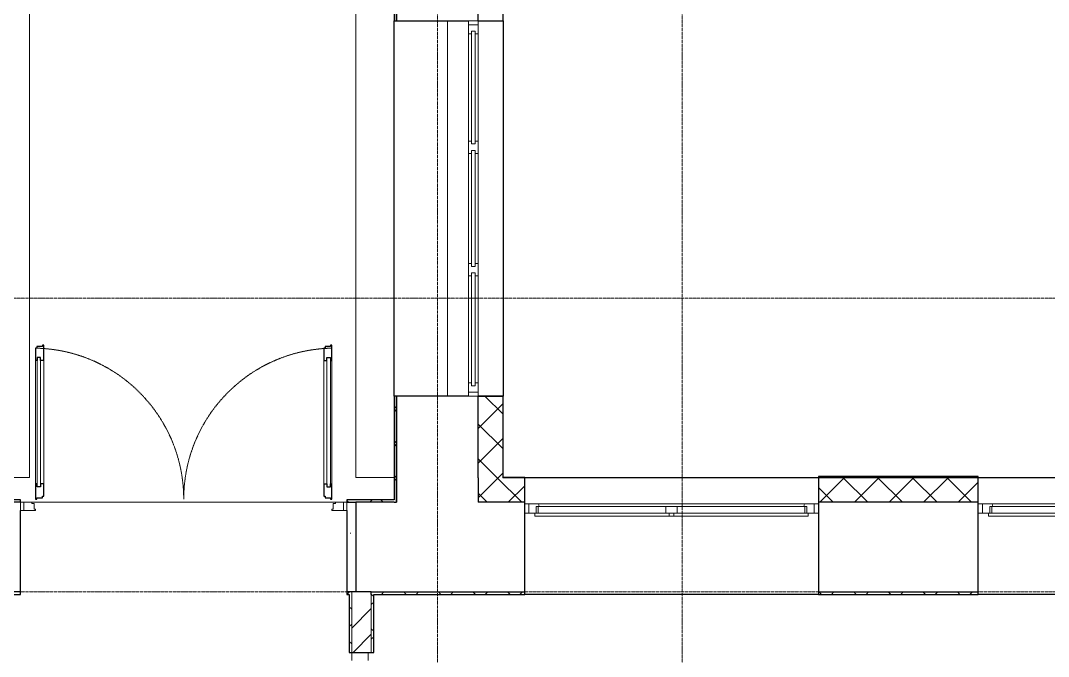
# Model space of a CAD drawing. Header units: millimetres. Extents: x -695119 to 412940, y -249585 to 622758.
# Drawn here: x 142008 to 148308, y -52565 to -48669 of the extents above; entities that cross this region are included whole.
import ezdxf

# ---------------------------------------------------------------- set-up
doc = ezdxf.new("R2010")
doc.units = ezdxf.units.MM
for name, pattern in [('ADSK_Линия сетки', [25, 20, -2.5, 0, -2.5]), ('ADSK_Невидимые', [5, 3, -2]), ('ADSK_Штриховая_ш2 п1_5', [4.5, 3, -1.5])]:
    doc.linetypes.add(name, pattern=pattern)
for name, color, linetype, lineweight in [('Импосты витража', 8, 'Continuous', 9), ('Каркас_Импост', 8, 'Continuous', 9), ('Линии', 7, 'Continuous', 9), ('Монтажный зазор', 8, 'Continuous', 9), ('Окна', 252, 'Continuous', 9), ('Оси', 252, 'Continuous', 9), ('Остекление', 8, 'Continuous', 9), ('Открывание', 8, 'ADSK_Штриховая_ш2 п1_5', 9), ('Панель', 252, 'Continuous', 30), ('Перекрытия', 7, 'Continuous', 18), ('Стены разрез', 7, 'Continuous', 30), ('Стены штриховка', 7, 'Continuous', 9)]:
    doc.layers.add(name, color=color, linetype=linetype, lineweight=lineweight)
doc.layers.add('Стены', color=194, linetype='Continuous')

# ---------------------------------------------------------------- blocks, each defined once
blk = doc.blocks.new('1 этаж')
at = {"layer": 'Импосты витража', "color": 251, "lineweight": 18, "true_color": 0x636466}
for p, q in [((-30780.8, -133717.4), (-30780.8, -133767.4)), ((-30680.8, -133717.4), (-30780.8, -133717.4)), ((-30680.8, -133767.4), (-30680.8, -133717.4))]:
    blk.add_line(p, q, dxfattribs=at)
at = {"layer": 'Каркас_Импост', "color": 251, "lineweight": 18, "true_color": 0x636466}
for p, q in [((-30005.8, -129847.4), (-30065.8, -129847.4)), ((-30065.8, -129847.4), (-30065.8, -129910.4)), ((-30005.8, -129928.4), (-30005.8, -129847.4)), ((-30065.8, -129928.4), (-30065.8, -129910.4)), ((-30047.8, -129928.4), (-30065.8, -129928.4)), ((-30047.8, -129910.4), (-30047.8, -129928.4)), ((-30047.8, -129910.4), (-30023.8, -129910.4)), ((-30023.8, -129910.4), (-30023.8, -129928.4)), ((-30023.8, -129928.4), (-30005.8, -129928.4)), ((-30065.8, -130602.4), (-30065.8, -130584.4)), ((-30047.8, -130584.4), (-30065.8, -130584.4)), ((-30047.8, -130602.4), (-30047.8, -130584.4)), ((-30005.8, -130584.4), (-30023.8, -130584.4)), ((-30023.8, -130584.4), (-30023.8, -130602.4)), ((-30005.8, -130660.4), (-30005.8, -130584.4)), ((-30065.8, -130602.4), (-30065.8, -130642.4)), ((-30065.8, -130660.4), (-30065.8, -130642.4)), ((-30023.8, -130602.4), (-30047.8, -130602.4)), ((-30047.8, -130642.4), (-30047.8, -130660.4)), ((-30047.8, -130642.4), (-30023.8, -130642.4)), ((-30023.8, -130642.4), (-30023.8, -130660.4)), ((-30047.8, -130660.4), (-30065.8, -130660.4)), ((-30023.8, -130660.4), (-30005.8, -130660.4)), ((-30065.8, -131352.4), (-30065.8, -131334.4)), ((-30047.8, -131334.4), (-30065.8, -131334.4)), ((-30065.8, -131352.4), (-30065.8, -131392.4)), ((-30047.8, -131352.4), (-30047.8, -131334.4)), ((-30023.8, -131352.4), (-30047.8, -131352.4)), ((-30005.8, -131334.4), (-30023.8, -131334.4)), ((-30023.8, -131334.4), (-30023.8, -131352.4)), ((-30005.8, -131410.4), (-30005.8, -131334.4)), ((-30065.8, -131410.4), (-30065.8, -131392.4)), ((-30047.8, -131410.4), (-30065.8, -131410.4)), ((-30047.8, -131392.4), (-30047.8, -131410.4)), ((-30047.8, -131392.4), (-30023.8, -131392.4)), ((-30023.8, -131392.4), (-30023.8, -131410.4)), ((-30023.8, -131410.4), (-30005.8, -131410.4)), ((-30065.8, -132084.4), (-30065.8, -132066.4)), ((-30047.8, -132066.4), (-30065.8, -132066.4)), ((-30065.8, -132084.4), (-30065.8, -132147.4)), ((-30047.8, -132084.4), (-30047.8, -132066.4)), ((-30023.8, -132084.4), (-30047.8, -132084.4)), ((-30005.8, -132066.4), (-30023.8, -132066.4)), ((-30023.8, -132066.4), (-30023.8, -132084.4)), ((-30005.8, -132147.4), (-30005.8, -132066.4)), ((-30065.8, -132147.4), (-30005.8, -132147.4)), ((-29636.4, -132807.4), (-29695.8, -132807.4)), ((-29695.8, -132807.4), (-29695.8, -132865.4)), ((-29649.8, -132865.4), (-29649.8, -132824.4)), ((-29649.8, -132824.4), (-29637.8, -132824.4)), ((-29631.8, -132824.4), (-29636.4, -132807.4)), ((-28005.2, -132807.4), (-28009.8, -132824.4)), ((-27945.8, -132807.4), (-28005.2, -132807.4)), ((-28003.8, -132824.4), (-27991.8, -132824.4)), ((-27991.8, -132824.4), (-27991.8, -132865.4)), ((-27945.8, -132865.4), (-27945.8, -132807.4)), ((-26856.4, -132807.4), (-26915.8, -132807.4)), ((-26915.8, -132807.4), (-26915.8, -132865.4)), ((-26869.8, -132865.4), (-26869.8, -132824.4)), ((-26869.8, -132824.4), (-26857.8, -132824.4)), ((-26851.8, -132824.4), (-26856.4, -132807.4)), ((-29695.8, -132865.4), (-29657.8, -132865.4)), ((-27983.8, -132865.4), (-27945.8, -132865.4)), ((-26915.8, -132865.4), (-26877.8, -132865.4))]:
    blk.add_line(p, q, dxfattribs=at)
at = {"layer": 'Каркас_Импост', "color": 251, "true_color": 0x636466}
for p, q in [((-30065.8, -130584.4), (-30065.8, -129928.4)), ((-30005.8, -129928.4), (-30005.8, -130584.4)), ((-30065.8, -131334.4), (-30065.8, -130660.4)), ((-30005.8, -130660.4), (-30005.8, -131334.4)), ((-30065.8, -132066.4), (-30065.8, -131410.4)), ((-30005.8, -131410.4), (-30005.8, -132066.4)), ((-32741.7, -132797.4), (-32790.7, -132797.4)), ((-32790.7, -132797.4), (-32790.7, -132847.4)), ((-32741.7, -132805.4), (-32741.7, -132797.4)), ((-30879.7, -132797.4), (-30879.7, -132805.4)), ((-30830.7, -132797.4), (-30879.7, -132797.4)), ((-30830.7, -132847.4), (-30830.7, -132797.4)), ((-32790.7, -132847.4), (-32718.7, -132847.4)), ((-32727.7, -132805.4), (-32741.7, -132805.4)), ((-32727.7, -132839.4), (-32727.7, -132805.4)), ((-32718.7, -132839.4), (-32727.7, -132839.4)), ((-32718.7, -132847.4), (-32718.7, -132839.4)), ((-30893.7, -132839.4), (-30902.7, -132839.4)), ((-30902.7, -132839.4), (-30902.7, -132847.4)), ((-30902.7, -132847.4), (-30830.7, -132847.4)), ((-30879.7, -132805.4), (-30893.7, -132805.4)), ((-30893.7, -132805.4), (-30893.7, -132839.4)), ((-29637.8, -132824.4), (-28855.8, -132824.4)), ((-29637.8, -132865.4), (-29637.8, -132824.4)), ((-28005.2, -132807.4), (-29636.4, -132807.4)), ((-28855.8, -132824.4), (-28785.8, -132824.4)), ((-28855.8, -132824.4), (-28855.8, -132865.4)), ((-28785.8, -132824.4), (-28003.8, -132824.4)), ((-28785.8, -132865.4), (-28785.8, -132824.4)), ((-28003.8, -132824.4), (-28003.8, -132865.4)), ((-26857.8, -132824.4), (-26075.8, -132824.4)), ((-26857.8, -132865.4), (-26857.8, -132824.4)), ((-25225.2, -132807.4), (-26856.3, -132807.4)), ((-29657.8, -132865.4), (-28835.8, -132865.4)), ((-29657.8, -132882.4), (-29657.8, -132865.4)), ((-28835.8, -132882.4), (-29657.8, -132882.4)), ((-28835.8, -132865.4), (-28805.8, -132865.4)), ((-28835.8, -132865.4), (-28835.8, -132882.4)), ((-28805.8, -132882.4), (-28835.8, -132882.4)), ((-28805.8, -132865.4), (-27983.8, -132865.4)), ((-28805.8, -132882.4), (-28805.8, -132865.4)), ((-27983.8, -132882.4), (-28805.8, -132882.4)), ((-27983.8, -132865.4), (-27983.8, -132882.4)), ((-26877.8, -132865.4), (-26055.8, -132865.4)), ((-26877.8, -132882.4), (-26877.8, -132865.4)), ((-26055.8, -132882.4), (-26877.8, -132882.4))]:
    blk.add_line(p, q, dxfattribs=at)
at = {"layer": 'Линии', "color": 251, "linetype": 'ADSK_Невидимые', "true_color": 0x636466}
blk.add_line((-32726.7, -132808.6), (-32726.7, -132815.8), dxfattribs=at)
at = {"layer": 'Монтажный зазор', "color": 251, "true_color": 0x636466}
for p, q in [((-30065.8, -129872.4), (-30005.8, -129872.4)), ((-30065.8, -132122.4), (-30005.8, -132122.4)), ((-32810.7, -132797.4), (-32810.7, -132847.4)), ((-32790.7, -132797.4), (-32810.7, -132797.4)), ((-32790.7, -132847.4), (-32790.7, -132797.4)), ((-30810.7, -132797.4), (-30830.7, -132797.4)), ((-30830.7, -132797.4), (-30830.7, -132847.4)), ((-30810.7, -132847.4), (-30810.7, -132797.4)), ((-32810.7, -132847.4), (-32790.7, -132847.4)), ((-30830.7, -132847.4), (-30810.7, -132847.4))]:
    blk.add_line(p, q, dxfattribs=at)
at = {"layer": 'Окна', "color": 251, "true_color": 0x636466}
for p, q in [((-29695.8, -132807.4), (-29720.8, -132807.4)), ((-29695.8, -132865.4), (-29695.8, -132807.4)), ((-27920.8, -132807.4), (-27945.8, -132807.4)), ((-27945.8, -132807.4), (-27945.8, -132865.4)), ((-26915.8, -132807.4), (-26940.8, -132807.4)), ((-26915.8, -132865.4), (-26915.8, -132807.4)), ((-29720.8, -132865.4), (-29695.8, -132865.4)), ((-27945.8, -132865.4), (-27920.8, -132865.4)), ((-26940.8, -132865.4), (-26915.8, -132865.4))]:
    blk.add_line(p, q, dxfattribs=at)
at = {"layer": 'Оси', "color": 251, "linetype": 'ADSK_Линия сетки', "true_color": 0x636466}
for p, q in [((-30255.8, -96281.4), (-30255.8, -160943.1)), ((-28755.8, -96281.4), (-28755.8, -160943.1)), ((4311.5, -131547.4), (-72628.1, -131547.4)), ((4311.5, -133347.4), (-72628.1, -133347.4))]:
    blk.add_line(p, q, dxfattribs=at)
at = {"layer": 'Остекление', "color": 251, "true_color": 0x636466}
for p, q in [((-30047.8, -129910.4), (-30047.8, -130602.4)), ((-30023.8, -129928.4), (-30023.8, -130584.4)), ((-30047.8, -130642.4), (-30047.8, -131352.4)), ((-30023.8, -130660.4), (-30023.8, -131334.4)), ((-30047.8, -131392.4), (-30047.8, -132084.4)), ((-30023.8, -131410.4), (-30023.8, -132066.4)), ((-32709.7, -131911.4), (-32709.7, -132703.4)), ((-32688.7, -131911.4), (-32709.7, -131911.4)), ((-32688.7, -132703.4), (-32688.7, -131911.4)), ((-30932.7, -132703.4), (-30932.7, -131911.4)), ((-30932.7, -131911.4), (-30911.7, -131911.4)), ((-30911.7, -131911.4), (-30911.7, -132703.4)), ((-32709.7, -132703.4), (-32688.7, -132703.4)), ((-30911.7, -132703.4), (-30932.7, -132703.4))]:
    blk.add_line(p, q, dxfattribs=at)
at = {"layer": 'Открывание', "color": 251, "true_color": 0x636466}
for centre, start, end in [((-32736.7, -132779.4), 0, 88.88619), ((-30884.7, -132779.4), 91.11381, 180)]:
    blk.add_arc(centre, 926, start, end, dxfattribs=at)
at = {"layer": 'Панель', "color": 251, "true_color": 0x636466}
for p, q in [((-32710.7, -131853.4), (-32718.7, -131853.4)), ((-32718.7, -131853.4), (-32718.7, -131929.4)), ((-32676.7, -131844.4), (-32710.7, -131844.4)), ((-32710.7, -131844.4), (-32710.7, -131853.4)), ((-32668.7, -131835.4), (-32676.7, -131835.4)), ((-32676.7, -131835.4), (-32676.7, -131844.4)), ((-32668.7, -131929.4), (-32668.7, -131835.4)), ((-30944.7, -131853.4), (-30952.7, -131853.4)), ((-30952.7, -131853.4), (-30952.7, -131929.4)), ((-30910.7, -131844.4), (-30944.7, -131844.4)), ((-30944.7, -131844.4), (-30944.7, -131853.4)), ((-30902.7, -131835.4), (-30910.7, -131835.4)), ((-30910.7, -131835.4), (-30910.7, -131844.4)), ((-30902.7, -131929.4), (-30902.7, -131835.4)), ((-32709.7, -131911.4), (-32709.7, -131929.4)), ((-32688.7, -131911.4), (-32709.7, -131911.4)), ((-32688.7, -131929.4), (-32688.7, -131911.4)), ((-30932.7, -131929.4), (-30932.7, -131911.4)), ((-30932.7, -131911.4), (-30911.7, -131911.4)), ((-30911.7, -131911.4), (-30911.7, -131929.4)), ((-32709.7, -131929.4), (-32718.7, -131929.4)), ((-32668.7, -131929.4), (-32688.7, -131929.4)), ((-30952.7, -131929.4), (-30932.7, -131929.4)), ((-30911.7, -131929.4), (-30902.7, -131929.4)), ((-32718.7, -132685.4), (-32718.7, -132779.4)), ((-32709.7, -132685.4), (-32718.7, -132685.4)), ((-32709.7, -132703.4), (-32709.7, -132685.4)), ((-32688.7, -132703.4), (-32709.7, -132703.4)), ((-32688.7, -132685.4), (-32688.7, -132703.4)), ((-32668.7, -132685.4), (-32688.7, -132685.4)), ((-32668.7, -132761.4), (-32668.7, -132685.4)), ((-30952.7, -132685.4), (-30952.7, -132761.4)), ((-30952.7, -132685.4), (-30932.7, -132685.4)), ((-30932.7, -132685.4), (-30932.7, -132703.4)), ((-30932.7, -132703.4), (-30911.7, -132703.4)), ((-30911.7, -132685.4), (-30902.7, -132685.4)), ((-30911.7, -132703.4), (-30911.7, -132685.4)), ((-30902.7, -132779.4), (-30902.7, -132685.4)), ((-32718.7, -132779.4), (-32710.7, -132779.4)), ((-32710.7, -132779.4), (-32710.7, -132770.4)), ((-32710.7, -132770.4), (-32676.7, -132770.4)), ((-32676.7, -132770.4), (-32676.7, -132761.4)), ((-32676.7, -132761.4), (-32668.7, -132761.4)), ((-30952.7, -132761.4), (-30944.7, -132761.4)), ((-30944.7, -132761.4), (-30944.7, -132770.4)), ((-30944.7, -132770.4), (-30910.7, -132770.4)), ((-30910.7, -132770.4), (-30910.7, -132779.4)), ((-30910.7, -132779.4), (-30902.7, -132779.4))]:
    blk.add_line(p, q, dxfattribs=at)
at = {"layer": 'Панель', "color": 251, "lineweight": 9, "true_color": 0x636466}
for p, q in [((-32718.7, -131929.4), (-32718.7, -132685.4)), ((-32668.7, -132685.4), (-32668.7, -131929.4)), ((-30952.7, -131929.4), (-30952.7, -132685.4)), ((-30902.7, -132685.4), (-30902.7, -131929.4))]:
    blk.add_line(p, q, dxfattribs=at)
at = {"layer": 'Перекрытия', "color": 251, "true_color": 0x636466}
for p, q in [((-32755.8, -132645.4), (-32755.8, -120157.4)), ((-30755.8, -120157.4), (-30755.8, -132645.4)), ((-30193.8, -132147.4), (-30193.8, -129847.4)), ((-32990.8, -132645.4), (-32755.8, -132645.4)), ((-30755.8, -132645.4), (-30520.8, -132645.4)), ((-32741.7, -132797.4), (-30879.7, -132797.4))]:
    blk.add_line(p, q, dxfattribs=at)
at = {"layer": 'Стены', "color": 251, "true_color": 0x636466}
for p, q in [((-30505.8, -126057.4), (-30505.8, -129847.4)), ((-30505.8, -129847.4), (-30505.8, -126057.4)), ((-30005.8, -129847.4), (-30005.8, -129282)), ((-30520.8, -132147.4), (-30520.8, -129847.4)), ((-29853.8, -129847.4), (-29853.8, -132147.4)), ((-30505.8, -132147.4), (-30505.8, -132797.4)), ((-30505.8, -132797.4), (-30505.8, -132147.4)), ((-30005.8, -132647.4), (-30005.8, -132147.4)), ((-30005.8, -132647.4), (-30005.8, -132797.4)), ((-29720.8, -132645.4), (-27920.8, -132645.4)), ((-26940.8, -132645.4), (-25140.8, -132645.4)), ((-32810.7, -132797.4), (-33005.8, -132797.4)), ((-30520.8, -132797.4), (-30755.8, -132797.4)), ((-30755.8, -132797.4), (-30755.8, -133347.4)), ((-29720.8, -132797.4), (-30005.8, -132797.4)), ((-26940.8, -132797.4), (-27920.8, -132797.4)), ((-32810.7, -133347.4), (-32960.8, -133347.4)), ((-30660.8, -133347.4), (-29720.8, -133347.4)), ((-27920.8, -133362.4), (-29720.8, -133362.4)), ((-27920.8, -133347.4), (-26940.8, -133347.4)), ((-25140.8, -133362.4), (-26940.8, -133362.4))]:
    blk.add_line(p, q, dxfattribs=at)
at = {"layer": 'Стены разрез', "color": 251, "true_color": 0x636466}
for p, q in [((-30520.8, -126057.4), (-30520.8, -129847.4)), ((-29853.8, -129847.4), (-29853.8, -129679.6)), ((-30520.8, -129847.4), (-30505.8, -129847.4)), ((-30505.8, -129847.4), (-30065.8, -129847.4)), ((-30005.8, -129847.4), (-29853.8, -129847.4)), ((-30505.8, -132147.4), (-30520.8, -132147.4)), ((-30520.8, -132147.4), (-30520.8, -132782.4)), ((-30065.8, -132147.4), (-30505.8, -132147.4)), ((-29853.8, -132147.4), (-30005.8, -132147.4)), ((-29853.8, -132645.4), (-29853.8, -132147.4)), ((-29720.8, -132645.4), (-29853.8, -132645.4)), ((-29720.8, -133362.4), (-29720.8, -132645.4)), ((-27920.8, -132640.4), (-27920.8, -133362.4)), ((-26940.8, -132640.4), (-27920.8, -132640.4)), ((-27920.8, -132645.4), (-26940.8, -132645.4)), ((-26940.8, -133362.4), (-26940.8, -132640.4)), ((-32810.7, -132782.4), (-32990.8, -132782.4)), ((-32810.7, -132797.4), (-32810.7, -132782.4)), ((-30520.8, -132782.4), (-30810.7, -132782.4)), ((-30810.7, -132782.4), (-30810.7, -132797.4)), ((-30810.7, -132797.4), (-30755.8, -132797.4)), ((-30520.8, -132797.4), (-30505.8, -132797.4)), ((-32810.7, -133362.4), (-32810.7, -132847.4)), ((-30810.7, -132847.4), (-30810.7, -133362.4)), ((-32960.8, -133362.4), (-32810.7, -133362.4)), ((-30660.8, -133347.4), (-30810.7, -133347.4)), ((-30810.7, -133362.4), (-30795.8, -133362.4)), ((-30795.8, -133362.4), (-30795.8, -133717.4)), ((-30660.8, -133362.4), (-30660.8, -133347.4)), ((-30645.8, -133362.4), (-29720.8, -133362.4)), ((-30645.8, -133717.4), (-30645.8, -133362.4)), ((-27920.8, -133362.4), (-26940.8, -133362.4)), ((-30795.8, -133717.4), (-30645.8, -133717.4))]:
    blk.add_line(p, q, dxfattribs=at)
at = {"layer": 'Стены разрез', "color": 251, "linetype": 'Continuous', "lineweight": 9, "true_color": 0x636466}
for p, q in [((-29855.8, -132256.6), (-29963, -132149.4)), ((-29855.8, -132166.8), (-29853.8, -132166.8)), ((-30520.8, -132224), (-30505.8, -132209)), ((-30505.8, -132243), (-30520.8, -132228)), ((-30005.8, -132345.4), (-29855.8, -132195.4)), ((-29855.8, -132468.7), (-30005.8, -132318.7)), ((-30520.8, -132436.2), (-30505.8, -132421.2)), ((-30005.8, -132557.6), (-29855.8, -132407.6)), ((-29855.8, -132370), (-29853.8, -132370)), ((-30505.8, -132455.1), (-30520.8, -132440.1)), ((-29889.3, -132647.4), (-30005.8, -132530.8)), ((-30520.8, -132648.3), (-30505.8, -132633.3)), ((-30505.8, -132667.2), (-30520.8, -132652.2)), ((-30005.8, -132769.7), (-29883.5, -132647.4)), ((-29739.3, -132797.4), (-29889.3, -132647.4)), ((-29883.5, -132647.4), (-29855.8, -132619.7)), ((-27920.8, -132674.8), (-27919.1, -132674.8)), ((-27912.1, -132797.4), (-27762.1, -132647.4)), ((-27618, -132797.4), (-27768, -132647.4)), ((-27714.4, -132645.4), (-27717.2, -132640.4)), ((-27713.2, -132647.3), (-27714.4, -132645.4)), ((-27700, -132797.4), (-27550, -132647.4)), ((-27405.8, -132797.4), (-27555.8, -132647.4)), ((-27487.9, -132797.4), (-27337.9, -132647.4)), ((-27193.7, -132797.4), (-27343.7, -132647.4)), ((-27275.7, -132797.4), (-27125.7, -132647.4)), ((-26981.6, -132797.4), (-27131.6, -132647.4)), ((-27101.6, -132645.4), (-27102.8, -132647.4)), ((-27098.7, -132640.4), (-27101.6, -132645.4)), ((-29821.3, -132797.4), (-29722.8, -132698.8)), ((-27830.1, -132797.4), (-27918.8, -132708.7)), ((-27063.6, -132797.4), (-26942.8, -132676.6)), ((-30799.9, -132797.4), (-30810.7, -132786.6)), ((-30669.9, -132797.4), (-30654.9, -132782.4)), ((-30587.8, -132797.4), (-30602.8, -132782.4)), ((-29951.4, -132797.4), (-30005.8, -132743)), ((-30789.8, -132987.6), (-30786.5, -132987.6)), ((-30810.6, -133362.4), (-30795.8, -133347.6)), ((-30795.8, -133347.6), (-30795.6, -133347.4)), ((-30659.2, -133362.4), (-30660.8, -133360.8)), ((-30645.8, -133375.8), (-30659.2, -133362.4)), ((-30598.5, -133362.4), (-30583.5, -133347.4)), ((-30447.1, -133362.4), (-30462.1, -133347.4)), ((-30386.3, -133362.4), (-30371.3, -133347.4)), ((-30234.9, -133362.4), (-30249.9, -133347.4)), ((-30174.2, -133362.4), (-30159.2, -133347.4)), ((-30022.8, -133362.4), (-30037.8, -133347.4)), ((-29962.1, -133362.4), (-29947.1, -133347.4)), ((-29810.7, -133362.4), (-29825.7, -133347.4)), ((-29749.9, -133362.4), (-29734.9, -133347.4)), ((-27901.5, -133362.4), (-27916.5, -133347.4)), ((-27840.7, -133362.4), (-27825.7, -133347.4)), ((-27689.4, -133362.4), (-27704.4, -133347.4)), ((-27628.6, -133362.4), (-27613.6, -133347.4)), ((-27477.2, -133362.4), (-27492.2, -133347.4)), ((-27416.5, -133362.4), (-27401.5, -133347.4)), ((-27265.1, -133362.4), (-27280.1, -133347.4)), ((-27204.3, -133362.4), (-27189.3, -133347.4)), ((-27053, -133362.4), (-27068, -133347.4)), ((-26992.2, -133362.4), (-26977.2, -133347.4)), ((-30660.8, -133424.7), (-30645.8, -133409.7)), ((-30780.8, -133452.9), (-30795.8, -133437.9)), ((-30780.8, -133569.1), (-30660.8, -133449.1)), ((-30795.8, -133559.7), (-30780.8, -133544.7)), ((-30771.9, -133717.4), (-30660.8, -133606.3)), ((-30645.8, -133587.9), (-30660.8, -133572.9)), ((-30780.8, -133665), (-30795.8, -133650)), ((-30660.8, -133636.8), (-30645.8, -133621.8))]:
    blk.add_line(p, q, dxfattribs=at)
at = {"layer": 'Стены штриховка', "color": 251, "true_color": 0x636466}
for p, q in [((-29855.8, -132149.4), (-30005.8, -132149.4)), ((-29855.8, -132647.4), (-29855.8, -132149.4)), ((-29855.8, -132645.4), (-29853.8, -132645.4)), ((-29722.8, -132647.4), (-29855.8, -132647.4)), ((-29722.8, -132721.4), (-29722.8, -132647.4)), ((-26942.8, -132647.4), (-27918.8, -132647.4)), ((-27918.8, -132647.4), (-27918.8, -132721.4)), ((-26942.8, -132721.4), (-26942.8, -132647.4)), ((-29722.8, -132721.4), (-29720.8, -132721.4)), ((-27920.8, -132721.4), (-27918.8, -132721.4)), ((-26942.8, -132721.4), (-26940.8, -132721.4)), ((-30780.8, -133347.4), (-30780.8, -133717.4)), ((-30780.8, -133717.4), (-30780.8, -133347.4)), ((-30660.8, -133717.4), (-30660.8, -133362.4))]:
    blk.add_line(p, q, dxfattribs=at)

msp = doc.modelspace()

# ---------------------------------------------------------------- block references
msp.add_blockref('1 этаж', (174819.19, 81176.937))

doc.saveas('drawing.dxf')
